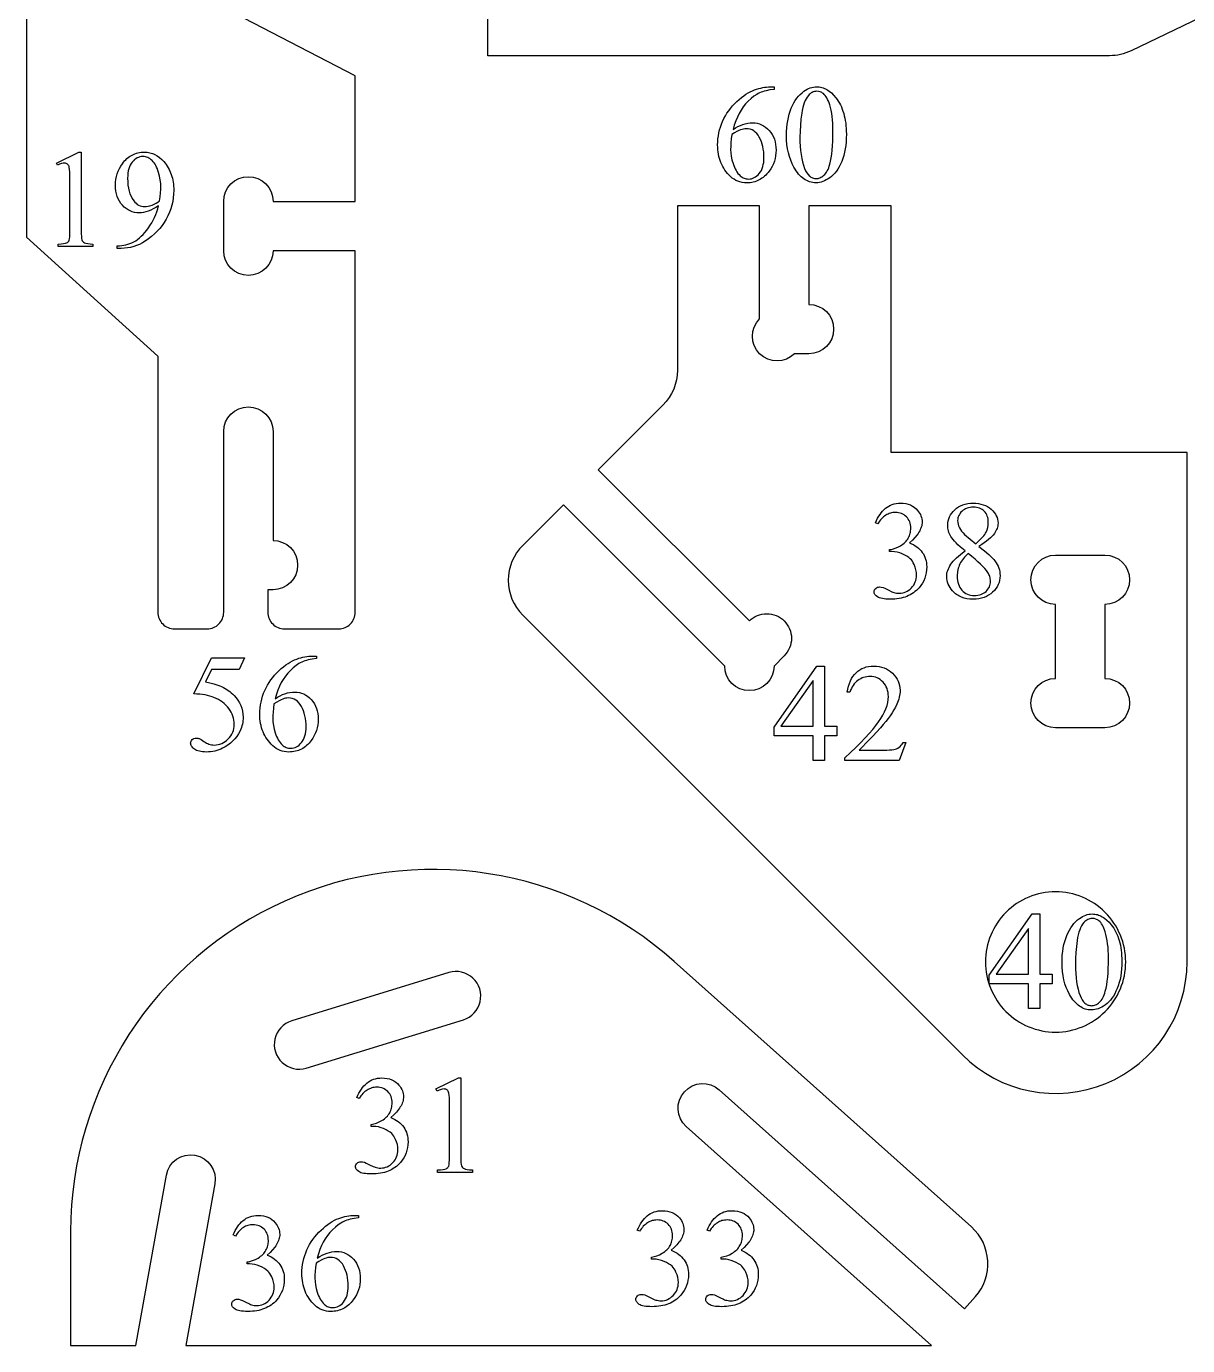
# Model space of a CAD drawing. Extents: x 5 to 599, y -219 to 392.
# Drawn here: x 351.5 to 426.2, y 207 to 292 of the extents above; entities that cross this region are included whole.
import ezdxf

# ---------------------------------------------------------------- set-up
doc = ezdxf.new("R2010")
doc.units = 0
doc.header["$MEASUREMENT"] = 0
for name, color, linetype in [('EXT', 1, 'CONTINUOUS'), ('INT', 5, 'CONTINUOUS'), ('TEXT', 18, 'CONTINUOUS')]:
    doc.layers.add(name, color=color, linetype=linetype)

msp = doc.modelspace()

# ---------------------------------------------------------------- linework, layer by layer
at = {"layer": 'EXT'}
for points in [[(422.59, 290.412, -0.112586), (421.213, 290.098), (381.189, 290.098), (381.189, 338.674, 0.396443), (409.236, 368.488), (409.236, 391.594), (421.937, 391.594), (421.937, 378.893), (421.007, 378.893, 1), (418.762, 376.648), (418.762, 359.97, 1), (421.007, 357.725), (421.937, 357.725), (421.937, 345.024), (460.814, 345.024, -0.414214), (463.989, 341.849), (463.989, 312.328, -0.288188), (462.191, 309.466)], [(383.425, 258.571, 0.414214), (383.425, 254.08), (411.745, 225.76, 0.668179), (426.2, 231.747), (426.2, 264.558), (407.148, 264.558), (407.148, 280.434), (401.856, 280.434), (401.856, 274.083, -1), (401.856, 270.908), (400.926, 270.908, -1), (398.681, 273.153), (398.681, 280.434), (393.389, 280.434), (393.389, 269.85, -0.198912), (392.459, 267.605), (388.29, 263.435), (398.019, 253.706, -0.414214), (400.264, 253.706, -0.414214), (400.264, 251.461), (399.607, 250.803, -1), (396.432, 250.803), (386.045, 261.19)], [(409.749, 207.046), (393.961, 221.147, -1), (396.076, 223.515), (396.076, 223.515), (411.864, 209.415), (412.569, 210.204, 0.414214), (412.316, 214.687), (393.177, 231.781, 0.647977), (354.324, 214.388), (354.324, 207.046), (358.522, 207.046), (360.488, 218.024), (360.488, 218.024, -1), (363.613, 217.465), (361.747, 207.046)]]:
    msp.add_lwpolyline(points, format="xyb", close=True, dxfattribs=at)
msp.add_lwpolyline([(351.476, 351.53), (351.476, 278.421), (359.943, 270.75), (359.943, 254.258, 0.414214), (361.001, 253.2), (363.118, 253.2, 0.414214), (364.176, 254.258), (364.176, 265.901), (364.176, 265.901, -1), (367.352, 265.901), (367.352, 258.889, -1), (367.352, 255.714), (367.021, 255.714), (367.021, 254.258, 0.414214), (368.079, 253.2), (371.585, 253.2, 0.414214), (372.644, 254.258), (372.644, 277.543), (367.352, 277.543, -1), (364.176, 277.543), (364.176, 280.718, -1), (367.352, 280.718), (372.644, 280.718), (372.644, 288.798), (363.118, 293.75)], format="xyb", dxfattribs=at)
at = {"layer": 'INT'}
for points in [[(420.908, 254.768), (420.908, 250.005, -1), (420.908, 246.83), (417.732, 246.83, -1), (417.732, 250.005), (417.732, 254.768, -1), (417.732, 257.943), (420.908, 257.943, -1)], [(417.732, 236.263, 0.414214), (413.217, 231.747, 0.414214), (417.732, 227.232, 0.414214), (422.248, 231.747, 0.414214)], [(378.673, 231.063), (368.557, 227.951, 1), (369.491, 224.916), (369.491, 224.916), (379.607, 228.028), (379.607, 228.028, 1)]]:
    msp.add_lwpolyline(points, format="xyb", close=True, dxfattribs=at)
at = {"layer": 'TEXT'}
for points in [[(399.622, 288.094), (399.622, 287.931), (399.345, 287.895), (399.096, 287.845), (398.981, 287.814), (398.872, 287.78), (398.771, 287.742), (398.676, 287.701), (398.584, 287.654), (398.493, 287.602), (398.311, 287.482), (398.131, 287.338), (397.951, 287.172), (397.78, 286.989), (397.624, 286.796), (397.484, 286.592), (397.359, 286.379), (397.246, 286.15), (397.143, 285.901), (397.049, 285.631), (396.966, 285.341), (397.124, 285.443), (397.282, 285.531), (397.44, 285.606), (397.599, 285.667), (397.758, 285.714), (397.916, 285.748), (398.075, 285.769), (398.234, 285.775), (398.384, 285.768), (398.529, 285.745), (398.669, 285.706), (398.804, 285.652), (398.934, 285.583), (399.058, 285.499), (399.178, 285.399), (399.293, 285.284), (399.398, 285.156), (399.488, 285.02), (399.565, 284.875), (399.628, 284.722), (399.677, 284.559), (399.712, 284.388), (399.733, 284.208), (399.74, 284.019), (399.733, 283.835), (399.712, 283.654), (399.677, 283.478), (399.627, 283.306), (399.564, 283.138), (399.486, 282.974), (399.394, 282.814), (399.288, 282.658), (399.219, 282.568), (399.147, 282.483), (399.072, 282.404), (398.994, 282.332), (398.914, 282.264), (398.83, 282.203), (398.745, 282.148), (398.656, 282.098), (398.565, 282.055), (398.47, 282.017), (398.374, 281.985), (398.274, 281.958), (398.172, 281.938), (398.067, 281.923), (397.959, 281.915), (397.848, 281.912), (397.698, 281.918), (397.554, 281.937), (397.416, 281.969), (397.284, 282.013), (397.157, 282.069), (397.036, 282.139), (396.921, 282.221), (396.812, 282.316), (396.711, 282.416), (396.616, 282.519), (396.528, 282.627), (396.447, 282.738), (396.372, 282.852), (396.304, 282.971), (396.242, 283.092), (396.186, 283.218), (396.137, 283.347), (396.095, 283.48), (396.059, 283.616), (396.03, 283.756), (396.007, 283.9), (395.991, 284.047), (395.981, 284.198), (395.978, 284.353), (395.983, 284.551), (395.998, 284.747), (396.023, 284.941), (396.058, 285.132), (396.103, 285.321), (396.158, 285.507), (396.223, 285.691), (396.298, 285.872), (396.383, 286.049), (396.476, 286.222), (396.577, 286.389), (396.687, 286.551), (396.806, 286.709), (396.933, 286.861), (397.069, 287.008), (397.214, 287.15), (397.362, 287.283), (397.508, 287.406), (397.653, 287.517), (397.796, 287.616), (397.938, 287.704), (398.078, 287.781), (398.216, 287.846), (398.353, 287.9), (398.488, 287.946), (398.621, 287.985), (398.751, 288.018), (398.879, 288.045), (399.004, 288.066), (399.128, 288.081), (399.249, 288.09), (399.367, 288.094)], [(400.412, 284.959), (400.417, 285.209), (400.431, 285.45), (400.455, 285.683), (400.489, 285.907), (400.532, 286.121), (400.585, 286.327), (400.647, 286.524), (400.719, 286.713), (400.799, 286.891), (400.886, 287.057), (400.978, 287.211), (401.077, 287.354), (401.183, 287.485), (401.294, 287.605), (401.412, 287.712), (401.536, 287.808), (401.635, 287.875), (401.735, 287.933), (401.836, 287.982), (401.938, 288.022), (402.04, 288.053), (402.144, 288.076), (402.248, 288.089), (402.353, 288.094), (402.438, 288.091), (402.522, 288.083), (402.605, 288.069), (402.686, 288.05), (402.767, 288.025), (402.847, 287.995), (402.925, 287.96), (403.003, 287.919), (403.079, 287.873), (403.154, 287.821), (403.301, 287.701), (403.444, 287.559), (403.582, 287.395), (403.664, 287.285), (403.742, 287.17), (403.813, 287.049), (403.88, 286.925), (403.941, 286.795), (403.997, 286.66), (404.047, 286.521), (404.092, 286.377), (404.132, 286.228), (404.167, 286.074), (404.196, 285.916), (404.22, 285.752), (404.239, 285.584), (404.252, 285.411), (404.26, 285.233), (404.263, 285.051), (404.258, 284.797), (404.244, 284.552), (404.221, 284.318), (404.188, 284.093), (404.146, 283.877), (404.095, 283.672), (404.034, 283.476), (403.964, 283.29), (403.887, 283.115), (403.804, 282.953), (403.717, 282.803), (403.624, 282.665), (403.527, 282.54), (403.424, 282.427), (403.316, 282.327), (403.202, 282.239), (403.087, 282.162), (402.973, 282.096), (402.86, 282.039), (402.747, 281.993), (402.636, 281.958), (402.526, 281.932), (402.417, 281.917), (402.309, 281.912), (402.203, 281.916), (402.1, 281.927), (401.999, 281.947), (401.901, 281.975), (401.804, 282.01), (401.71, 282.053), (401.618, 282.104), (401.528, 282.163), (401.441, 282.23), (401.356, 282.304), (401.273, 282.387), (401.192, 282.477), (401.113, 282.575), (401.037, 282.681), (400.963, 282.795), (400.891, 282.917), (400.779, 283.134), (400.681, 283.362), (400.599, 283.601), (400.532, 283.851), (400.479, 284.112), (400.442, 284.383), (400.42, 284.666)], [(401.273, 284.849), (401.277, 284.549), (401.292, 284.263), (401.315, 283.991), (401.348, 283.733), (401.391, 283.489), (401.443, 283.259), (401.505, 283.044), (401.576, 282.842), (401.642, 282.689), (401.716, 282.556), (401.798, 282.444), (401.887, 282.352), (401.935, 282.314), (401.984, 282.28), (402.036, 282.252), (402.089, 282.229), (402.145, 282.211), (402.202, 282.199), (402.261, 282.191), (402.322, 282.188), (402.382, 282.192), (402.442, 282.202), (402.502, 282.218), (402.563, 282.242), (402.625, 282.271), (402.687, 282.308), (402.75, 282.351), (402.814, 282.401), (402.875, 282.459), (402.933, 282.526), (402.987, 282.601), (403.038, 282.686), (403.084, 282.78), (403.127, 282.882), (403.165, 282.994), (403.2, 283.115), (403.247, 283.313), (403.288, 283.531), (403.323, 283.768), (403.352, 284.025), (403.374, 284.3), (403.389, 284.596), (403.399, 284.91), (403.402, 285.244), (403.399, 285.493), (403.389, 285.732), (403.372, 285.96), (403.349, 286.178), (403.32, 286.385), (403.283, 286.582), (403.241, 286.768), (403.191, 286.943), (403.15, 287.065), (403.107, 287.177), (403.06, 287.281), (403.01, 287.375), (402.958, 287.459), (402.902, 287.535), (402.844, 287.602), (402.783, 287.659), (402.737, 287.693), (402.688, 287.722), (402.637, 287.747), (402.584, 287.768), (402.471, 287.795), (402.348, 287.804), (402.275, 287.8), (402.203, 287.787), (402.134, 287.766), (402.066, 287.737), (402.001, 287.699), (401.938, 287.653), (401.876, 287.599), (401.817, 287.536), (401.741, 287.438), (401.672, 287.328), (401.608, 287.204), (401.551, 287.067), (401.501, 286.917), (401.457, 286.755), (401.419, 286.579), (401.387, 286.39), (401.337, 286.001), (401.301, 285.614), (401.28, 285.23)], [(396.891, 285.02), (396.856, 284.738), (396.832, 284.485), (396.817, 284.26), (396.812, 284.063), (396.822, 283.848), (396.851, 283.623), (396.9, 283.39), (396.968, 283.148), (397.009, 283.027), (397.055, 282.913), (397.106, 282.806), (397.162, 282.705), (397.222, 282.61), (397.287, 282.522), (397.357, 282.44), (397.431, 282.364), (397.488, 282.316), (397.549, 282.274), (397.612, 282.238), (397.679, 282.209), (397.749, 282.187), (397.821, 282.17), (397.897, 282.161), (397.975, 282.158), (398.07, 282.163), (398.161, 282.18), (398.25, 282.208), (398.337, 282.248), (398.421, 282.298), (398.503, 282.36), (398.582, 282.433), (398.658, 282.518), (398.729, 282.612), (398.79, 282.717), (398.841, 282.831), (398.884, 282.954), (398.917, 283.088), (398.94, 283.231), (398.954, 283.383), (398.959, 283.545), (398.954, 283.73), (398.94, 283.908), (398.917, 284.08), (398.884, 284.245), (398.842, 284.405), (398.791, 284.558), (398.73, 284.704), (398.66, 284.845), (398.582, 284.973), (398.495, 285.085), (398.401, 285.179), (398.299, 285.256), (398.189, 285.316), (398.072, 285.359), (397.946, 285.385), (397.813, 285.393), (397.728, 285.389), (397.64, 285.376), (397.549, 285.354), (397.455, 285.323), (397.348, 285.278), (397.219, 285.212), (397.066, 285.126)], [(353.413, 283.182), (354.862, 283.888), (355.007, 283.888), (355.007, 278.861), (355.009, 278.635), (355.017, 278.455), (355.03, 278.323), (355.048, 278.238), (355.075, 278.18), (355.113, 278.129), (355.162, 278.086), (355.222, 278.049), (355.305, 278.02), (355.422, 277.997), (355.573, 277.982), (355.757, 277.974), (355.757, 277.812), (353.518, 277.812), (353.518, 277.974), (353.71, 277.982), (353.865, 277.997), (353.983, 278.018), (354.063, 278.047), (354.12, 278.081), (354.167, 278.122), (354.205, 278.167), (354.234, 278.218), (354.255, 278.299), (354.27, 278.433), (354.279, 278.62), (354.282, 278.861), (354.282, 282.075), (354.28, 282.371), (354.271, 282.609), (354.258, 282.788), (354.238, 282.909), (354.22, 282.975), (354.195, 283.031), (354.164, 283.078), (354.126, 283.116), (354.084, 283.144), (354.037, 283.165), (353.986, 283.177), (353.931, 283.182), (353.842, 283.173), (353.737, 283.148), (353.616, 283.105), (353.479, 283.045)], [(357.329, 277.689), (357.329, 277.851), (357.471, 277.858), (357.61, 277.871), (357.746, 277.893), (357.88, 277.922), (358.012, 277.959), (358.141, 278.004), (358.268, 278.057), (358.392, 278.117), (358.514, 278.187), (358.636, 278.27), (358.756, 278.364), (358.875, 278.47), (358.994, 278.588), (359.111, 278.718), (359.227, 278.861), (359.342, 279.015), (359.453, 279.177), (359.554, 279.343), (359.647, 279.514), (359.731, 279.688), (359.807, 279.866), (359.874, 280.048), (359.932, 280.234), (359.981, 280.424), (359.811, 280.32), (359.645, 280.23), (359.483, 280.154), (359.325, 280.092), (359.171, 280.043), (359.021, 280.009), (358.876, 279.988), (358.734, 279.981), (358.58, 279.988), (358.432, 280.011), (358.289, 280.049), (358.151, 280.102), (358.02, 280.17), (357.894, 280.254), (357.773, 280.352), (357.659, 280.466), (357.554, 280.592), (357.463, 280.728), (357.386, 280.875), (357.323, 281.031), (357.274, 281.197), (357.239, 281.373), (357.218, 281.559), (357.211, 281.755), (357.218, 281.947), (357.239, 282.135), (357.274, 282.317), (357.323, 282.493), (357.386, 282.665), (357.463, 282.831), (357.554, 282.991), (357.659, 283.146), (357.727, 283.236), (357.799, 283.32), (357.873, 283.399), (357.949, 283.471), (358.028, 283.538), (358.11, 283.599), (358.194, 283.654), (358.281, 283.703), (358.37, 283.746), (358.462, 283.784), (358.557, 283.816), (358.654, 283.842), (358.753, 283.862), (358.856, 283.877), (358.961, 283.886), (359.068, 283.888), (359.248, 283.879), (359.421, 283.851), (359.506, 283.829), (359.588, 283.803), (359.669, 283.772), (359.748, 283.737), (359.902, 283.652), (360.049, 283.548), (360.19, 283.425), (360.324, 283.283), (360.401, 283.187), (360.474, 283.089), (360.541, 282.989), (360.604, 282.885), (360.662, 282.779), (360.714, 282.67), (360.762, 282.558), (360.804, 282.444), (360.842, 282.327), (360.874, 282.207), (360.902, 282.084), (360.925, 281.959), (360.942, 281.831), (360.955, 281.7), (360.962, 281.566), (360.965, 281.43), (360.957, 281.184), (360.934, 280.942), (360.896, 280.704), (360.843, 280.471), (360.774, 280.242), (360.69, 280.017), (360.591, 279.796), (360.477, 279.579), (360.349, 279.369), (360.21, 279.168), (360.058, 278.976), (359.894, 278.794), (359.719, 278.62), (359.531, 278.456), (359.332, 278.301), (359.121, 278.154), (358.942, 278.045), (358.759, 277.951), (358.573, 277.871), (358.382, 277.805), (358.187, 277.754), (357.989, 277.718), (357.786, 277.696), (357.58, 277.689)], [(360.051, 280.749), (360.086, 281.02), (360.111, 281.263), (360.125, 281.477), (360.13, 281.662), (360.121, 281.88), (360.094, 282.105), (360.049, 282.34), (359.986, 282.582), (359.947, 282.702), (359.906, 282.815), (359.86, 282.92), (359.81, 283.019), (359.757, 283.11), (359.7, 283.193), (359.64, 283.27), (359.575, 283.34), (359.507, 283.401), (359.438, 283.455), (359.366, 283.5), (359.291, 283.537), (359.215, 283.566), (359.136, 283.587), (359.055, 283.599), (358.971, 283.603), (358.875, 283.598), (358.782, 283.581), (358.692, 283.554), (358.605, 283.515), (358.521, 283.466), (358.44, 283.405), (358.361, 283.334), (358.286, 283.252), (358.217, 283.159), (358.158, 283.055), (358.107, 282.94), (358.066, 282.815), (358.034, 282.679), (358.011, 282.532), (357.997, 282.375), (357.992, 282.207), (357.998, 281.982), (358.017, 281.769), (358.047, 281.569), (358.09, 281.381), (358.145, 281.207), (358.212, 281.044), (358.291, 280.895), (358.383, 280.758), (358.456, 280.669), (358.534, 280.593), (358.616, 280.528), (358.701, 280.475), (358.791, 280.434), (358.885, 280.404), (358.983, 280.386), (359.085, 280.38), (359.191, 280.386), (359.306, 280.405), (359.43, 280.435), (359.564, 280.477), (359.698, 280.53), (359.824, 280.593), (359.942, 280.666)], [(406.142, 260.03), (406.207, 260.177), (406.277, 260.314), (406.351, 260.443), (406.43, 260.563), (406.512, 260.675), (406.599, 260.778), (406.69, 260.873), (406.785, 260.959), (406.885, 261.036), (406.991, 261.102), (407.103, 261.158), (407.221, 261.204), (407.345, 261.24), (407.475, 261.266), (407.611, 261.281), (407.753, 261.286), (407.927, 261.279), (408.09, 261.257), (408.243, 261.221), (408.385, 261.17), (408.517, 261.104), (408.639, 261.024), (408.75, 260.93), (408.851, 260.821), (408.918, 260.733), (408.977, 260.644), (409.027, 260.554), (409.068, 260.462), (409.1, 260.368), (409.122, 260.273), (409.136, 260.177), (409.14, 260.079), (409.137, 259.997), (409.128, 259.916), (409.112, 259.834), (409.089, 259.751), (409.061, 259.668), (409.025, 259.585), (408.984, 259.502), (408.936, 259.418), (408.882, 259.334), (408.821, 259.249), (408.681, 259.079), (408.515, 258.908), (408.324, 258.735), (408.457, 258.679), (408.581, 258.616), (408.698, 258.548), (408.806, 258.474), (408.905, 258.394), (408.996, 258.309), (409.079, 258.218), (409.154, 258.121), (409.219, 258.019), (409.276, 257.912), (409.325, 257.801), (409.364, 257.686), (409.395, 257.566), (409.417, 257.442), (409.43, 257.314), (409.434, 257.181), (409.427, 256.991), (409.404, 256.808), (409.365, 256.631), (409.312, 256.46), (409.242, 256.296), (409.158, 256.138), (409.058, 255.987), (408.943, 255.842), (408.86, 255.753), (408.774, 255.669), (408.682, 255.591), (408.586, 255.519), (408.486, 255.453), (408.381, 255.392), (408.272, 255.338), (408.158, 255.289), (408.04, 255.246), (407.917, 255.208), (407.79, 255.176), (407.658, 255.15), (407.521, 255.13), (407.381, 255.116), (407.235, 255.107), (407.086, 255.104), (406.941, 255.107), (406.809, 255.114), (406.688, 255.125), (406.58, 255.142), (406.484, 255.163), (406.399, 255.188), (406.327, 255.219), (406.267, 255.254), (406.172, 255.33), (406.134, 255.369), (406.104, 255.408), (406.08, 255.449), (406.063, 255.49), (406.053, 255.532), (406.049, 255.574), (406.056, 255.636), (406.075, 255.694), (406.107, 255.748), (406.153, 255.798), (406.207, 255.84), (406.266, 255.87), (406.331, 255.889), (406.401, 255.895), (406.512, 255.886), (406.625, 255.859), (406.746, 255.808), (406.963, 255.699), (407.185, 255.589), (407.266, 255.555), (407.327, 255.535), (407.41, 255.513), (407.495, 255.498), (407.583, 255.489), (407.674, 255.486), (407.784, 255.492), (407.891, 255.508), (407.993, 255.535), (408.093, 255.573), (408.188, 255.622), (408.28, 255.681), (408.369, 255.752), (408.453, 255.833), (408.531, 255.922), (408.598, 256.015), (408.655, 256.111), (408.702, 256.212), (408.738, 256.316), (408.764, 256.425), (408.78, 256.538), (408.785, 256.654), (408.775, 256.827), (408.746, 256.997), (408.698, 257.165), (408.631, 257.33), (408.573, 257.446), (408.511, 257.547), (408.447, 257.632), (408.381, 257.704), (408.278, 257.789), (408.157, 257.871), (408.019, 257.948), (407.863, 258.022), (407.697, 258.084), (407.53, 258.129), (407.361, 258.156), (407.191, 258.165), (407.05, 258.165), (407.05, 258.296), (407.137, 258.31), (407.224, 258.328), (407.398, 258.381), (407.572, 258.453), (407.746, 258.546), (407.831, 258.599), (407.909, 258.655), (407.981, 258.713), (408.048, 258.774), (408.108, 258.837), (408.162, 258.903), (408.211, 258.971), (408.253, 259.043), (408.29, 259.116), (408.323, 259.191), (408.35, 259.268), (408.372, 259.347), (408.389, 259.427), (408.402, 259.509), (408.409, 259.593), (408.412, 259.679), (408.407, 259.79), (408.394, 259.894), (408.372, 259.994), (408.341, 260.088), (408.301, 260.177), (408.252, 260.26), (408.195, 260.338), (408.128, 260.41), (408.055, 260.476), (407.978, 260.532), (407.896, 260.58), (407.811, 260.619), (407.72, 260.65), (407.626, 260.672), (407.527, 260.685), (407.424, 260.689), (407.339, 260.686), (407.257, 260.678), (407.176, 260.663), (407.097, 260.643), (407.02, 260.618), (406.945, 260.587), (406.871, 260.55), (406.799, 260.507), (406.729, 260.458), (406.66, 260.404), (406.594, 260.345), (406.529, 260.279), (406.466, 260.208), (406.404, 260.131), (406.287, 259.96)], [(411.906, 258.208), (411.584, 258.484), (411.447, 258.611), (411.325, 258.731), (411.219, 258.844), (411.129, 258.949), (411.054, 259.048), (410.995, 259.139), (410.947, 259.227), (410.906, 259.316), (410.871, 259.406), (410.842, 259.497), (410.82, 259.589), (410.804, 259.681), (410.794, 259.774), (410.791, 259.868), (410.798, 260.01), (410.819, 260.148), (410.854, 260.28), (410.903, 260.407), (410.966, 260.53), (411.043, 260.647), (411.134, 260.76), (411.239, 260.867), (411.356, 260.965), (411.481, 261.05), (411.616, 261.122), (411.76, 261.181), (411.914, 261.227), (412.076, 261.26), (412.248, 261.28), (412.429, 261.286), (412.604, 261.28), (412.771, 261.262), (412.929, 261.231), (413.079, 261.188), (413.219, 261.134), (413.351, 261.066), (413.474, 260.987), (413.588, 260.895), (413.691, 260.796), (413.78, 260.693), (413.855, 260.587), (413.917, 260.477), (413.965, 260.364), (414, 260.248), (414.02, 260.128), (414.027, 260.004), (414.023, 259.92), (414.012, 259.836), (413.994, 259.752), (413.968, 259.667), (413.934, 259.582), (413.894, 259.496), (413.845, 259.41), (413.79, 259.324), (413.723, 259.235), (413.639, 259.142), (413.54, 259.046), (413.424, 258.946), (413.293, 258.842), (413.145, 258.734), (412.982, 258.622), (412.802, 258.507), (413.156, 258.224), (413.444, 257.974), (413.564, 257.86), (413.667, 257.755), (413.754, 257.657), (413.825, 257.567), (413.903, 257.455), (413.971, 257.34), (414.028, 257.225), (414.075, 257.107), (414.112, 256.989), (414.138, 256.868), (414.153, 256.747), (414.159, 256.623), (414.151, 256.469), (414.129, 256.321), (414.091, 256.178), (414.039, 256.041), (413.972, 255.91), (413.889, 255.784), (413.792, 255.664), (413.68, 255.55), (413.556, 255.446), (413.422, 255.355), (413.279, 255.278), (413.127, 255.216), (412.965, 255.167), (412.794, 255.132), (412.614, 255.111), (412.424, 255.104), (412.218, 255.113), (412.024, 255.138), (411.841, 255.179), (411.67, 255.237), (411.589, 255.272), (411.511, 255.312), (411.436, 255.355), (411.363, 255.403), (411.294, 255.455), (411.227, 255.511), (411.164, 255.571), (411.103, 255.636), (411.014, 255.743), (410.938, 255.853), (410.873, 255.966), (410.82, 256.081), (410.778, 256.199), (410.749, 256.319), (410.731, 256.441), (410.725, 256.566), (410.729, 256.665), (410.742, 256.764), (410.763, 256.862), (410.792, 256.96), (410.829, 257.058), (410.875, 257.155), (410.929, 257.253), (410.991, 257.35), (411.063, 257.448), (411.148, 257.549), (411.244, 257.653), (411.353, 257.759), (411.473, 257.867), (411.605, 257.979), (411.75, 258.092)], [(412.596, 258.678), (412.835, 258.903), (413.026, 259.102), (413.103, 259.193), (413.169, 259.277), (413.222, 259.355), (413.263, 259.427), (413.324, 259.568), (413.368, 259.719), (413.395, 259.879), (413.403, 260.048), (413.399, 260.16), (413.387, 260.266), (413.367, 260.366), (413.339, 260.459), (413.302, 260.546), (413.258, 260.627), (413.205, 260.702), (413.144, 260.77), (413.077, 260.831), (413.003, 260.885), (412.924, 260.929), (412.838, 260.966), (412.747, 260.995), (412.65, 261.015), (412.547, 261.027), (412.438, 261.031), (412.328, 261.027), (412.224, 261.015), (412.125, 260.995), (412.031, 260.967), (411.943, 260.93), (411.86, 260.886), (411.782, 260.833), (411.709, 260.772), (411.643, 260.706), (411.586, 260.637), (411.538, 260.566), (411.498, 260.491), (411.467, 260.414), (411.445, 260.335), (411.432, 260.252), (411.428, 260.167), (411.435, 260.052), (411.457, 259.938), (411.493, 259.824), (411.544, 259.71), (411.608, 259.597), (411.685, 259.487), (411.774, 259.38), (411.876, 259.275)], [(412.113, 258.042), (412.025, 257.964), (411.942, 257.884), (411.866, 257.803), (411.795, 257.721), (411.731, 257.636), (411.672, 257.55), (411.62, 257.462), (411.573, 257.372), (411.532, 257.281), (411.496, 257.187), (411.466, 257.092), (411.441, 256.995), (411.422, 256.896), (411.408, 256.795), (411.4, 256.693), (411.397, 256.588), (411.402, 256.45), (411.416, 256.319), (411.441, 256.195), (411.474, 256.078), (411.518, 255.969), (411.571, 255.866), (411.634, 255.77), (411.707, 255.682), (411.787, 255.602), (411.872, 255.533), (411.962, 255.474), (412.058, 255.426), (412.16, 255.389), (412.266, 255.363), (412.378, 255.347), (412.495, 255.341), (412.61, 255.346), (412.72, 255.358), (412.824, 255.379), (412.922, 255.408), (413.014, 255.446), (413.1, 255.492), (413.18, 255.546), (413.254, 255.609), (413.321, 255.678), (413.379, 255.75), (413.428, 255.826), (413.468, 255.906), (413.499, 255.989), (413.522, 256.075), (413.535, 256.165), (413.54, 256.259), (413.537, 256.337), (413.529, 256.413), (413.516, 256.487), (413.498, 256.559), (413.474, 256.628), (413.446, 256.696), (413.412, 256.762), (413.373, 256.825), (413.285, 256.946), (413.177, 257.076), (413.049, 257.215), (412.902, 257.362), (412.734, 257.519), (412.547, 257.684), (412.34, 257.858)], [(370.146, 251.446), (370.146, 251.284), (369.87, 251.248), (369.62, 251.198), (369.505, 251.167), (369.397, 251.133), (369.295, 251.095), (369.2, 251.053), (369.109, 251.007), (369.018, 250.955), (368.836, 250.834), (368.655, 250.691), (368.476, 250.524), (368.305, 250.341), (368.149, 250.148), (368.008, 249.945), (367.883, 249.732), (367.771, 249.503), (367.667, 249.254), (367.574, 248.984), (367.49, 248.694), (367.648, 248.795), (367.807, 248.884), (367.965, 248.958), (368.124, 249.02), (368.282, 249.067), (368.441, 249.101), (368.6, 249.121), (368.759, 249.128), (368.909, 249.12), (369.054, 249.097), (369.194, 249.059), (369.329, 249.005), (369.458, 248.936), (369.583, 248.852), (369.703, 248.752), (369.817, 248.636), (369.922, 248.509), (370.013, 248.373), (370.09, 248.228), (370.153, 248.074), (370.202, 247.912), (370.237, 247.741), (370.258, 247.561), (370.265, 247.372), (370.258, 247.187), (370.237, 247.007), (370.201, 246.831), (370.152, 246.659), (370.088, 246.49), (370.011, 246.327), (369.919, 246.167), (369.813, 246.011), (369.743, 245.921), (369.671, 245.836), (369.596, 245.757), (369.519, 245.684), (369.438, 245.617), (369.355, 245.556), (369.269, 245.501), (369.181, 245.451), (369.089, 245.407), (368.995, 245.37), (368.898, 245.337), (368.799, 245.311), (368.696, 245.291), (368.591, 245.276), (368.483, 245.267), (368.373, 245.265), (368.223, 245.271), (368.079, 245.29), (367.941, 245.321), (367.809, 245.366), (367.682, 245.422), (367.561, 245.492), (367.446, 245.574), (367.337, 245.668), (367.236, 245.769), (367.141, 245.872), (367.053, 245.98), (366.972, 246.091), (366.897, 246.205), (366.828, 246.323), (366.766, 246.445), (366.711, 246.571), (366.662, 246.7), (366.62, 246.833), (366.584, 246.969), (366.554, 247.109), (366.532, 247.253), (366.515, 247.4), (366.506, 247.551), (366.502, 247.706), (366.507, 247.904), (366.522, 248.1), (366.547, 248.294), (366.582, 248.485), (366.628, 248.674), (366.683, 248.86), (366.748, 249.044), (366.823, 249.225), (366.907, 249.402), (367, 249.575), (367.102, 249.742), (367.212, 249.904), (367.331, 250.061), (367.458, 250.213), (367.594, 250.36), (367.738, 250.502), (367.886, 250.636), (368.033, 250.758), (368.177, 250.869), (368.321, 250.969), (368.462, 251.057), (368.602, 251.134), (368.741, 251.199), (368.878, 251.253), (369.013, 251.298), (369.145, 251.338), (369.275, 251.371), (369.403, 251.398), (369.529, 251.419), (369.652, 251.434), (369.773, 251.443), (369.892, 251.446)], [(365.523, 251.323), (365.181, 250.577), (363.39, 250.577), (362.999, 249.778), (363.282, 249.727), (363.55, 249.66), (363.679, 249.62), (363.803, 249.576), (363.924, 249.528), (364.041, 249.476), (364.155, 249.42), (364.264, 249.36), (364.37, 249.296), (364.472, 249.227), (364.571, 249.155), (364.665, 249.078), (364.756, 248.998), (364.843, 248.913), (364.98, 248.76), (365.098, 248.601), (365.199, 248.436), (365.281, 248.263), (365.345, 248.084), (365.39, 247.899), (365.418, 247.707), (365.427, 247.508), (365.424, 247.392), (365.415, 247.278), (365.4, 247.166), (365.379, 247.056), (365.352, 246.948), (365.319, 246.843), (365.28, 246.74), (365.236, 246.639), (365.134, 246.446), (365.02, 246.269), (364.894, 246.106), (364.755, 245.958), (364.606, 245.825), (364.449, 245.705), (364.283, 245.599), (364.11, 245.506), (363.983, 245.449), (363.855, 245.4), (363.727, 245.359), (363.598, 245.325), (363.468, 245.299), (363.337, 245.28), (363.206, 245.268), (363.073, 245.265), (362.944, 245.267), (362.824, 245.276), (362.713, 245.29), (362.611, 245.31), (362.518, 245.336), (362.434, 245.367), (362.36, 245.404), (362.294, 245.447), (362.237, 245.493), (362.187, 245.54), (362.146, 245.589), (362.111, 245.638), (362.085, 245.689), (362.066, 245.741), (362.054, 245.794), (362.05, 245.848), (362.057, 245.908), (362.076, 245.964), (362.107, 246.017), (362.151, 246.066), (362.205, 246.107), (362.266, 246.137), (362.332, 246.154), (362.406, 246.16), (362.513, 246.151), (362.561, 246.14), (362.606, 246.125), (362.722, 246.063), (362.898, 245.945), (362.98, 245.892), (363.063, 245.845), (363.146, 245.806), (363.229, 245.774), (363.313, 245.749), (363.397, 245.731), (363.481, 245.72), (363.565, 245.717), (363.692, 245.723), (363.814, 245.741), (363.933, 245.771), (364.048, 245.814), (364.158, 245.869), (364.265, 245.935), (364.368, 246.014), (364.467, 246.105), (364.558, 246.205), (364.637, 246.31), (364.704, 246.421), (364.759, 246.536), (364.801, 246.657), (364.832, 246.783), (364.85, 246.915), (364.856, 247.051), (364.851, 247.185), (364.834, 247.317), (364.807, 247.446), (364.769, 247.573), (364.72, 247.698), (364.661, 247.821), (364.59, 247.941), (364.509, 248.059), (364.418, 248.173), (364.319, 248.28), (364.212, 248.38), (364.096, 248.473), (363.973, 248.56), (363.841, 248.641), (363.7, 248.714), (363.552, 248.781), (363.427, 248.828), (363.291, 248.87), (363.144, 248.906), (362.987, 248.937), (362.818, 248.963), (362.639, 248.984), (362.449, 248.999), (362.248, 249.01), (363.39, 251.323)], [(403.65, 246.922), (403.65, 246.298), (402.851, 246.298), (402.851, 244.727), (402.127, 244.727), (402.127, 246.298), (399.607, 246.298), (399.607, 246.86), (402.368, 250.803), (402.851, 250.803), (402.851, 246.922)], [(408.085, 245.873), (407.668, 244.727), (404.155, 244.727), (404.155, 244.889), (404.528, 245.234), (404.873, 245.564), (405.189, 245.877), (405.476, 246.173), (405.734, 246.454), (405.964, 246.718), (406.165, 246.967), (406.337, 247.199), (406.486, 247.42), (406.614, 247.637), (406.723, 247.849), (406.812, 248.056), (406.881, 248.258), (406.93, 248.456), (406.96, 248.648), (406.97, 248.836), (406.964, 248.975), (406.948, 249.107), (406.921, 249.233), (406.883, 249.352), (406.834, 249.465), (406.774, 249.572), (406.704, 249.673), (406.623, 249.767), (406.534, 249.852), (406.441, 249.926), (406.343, 249.989), (406.242, 250.04), (406.136, 250.08), (406.026, 250.109), (405.912, 250.126), (405.793, 250.131), (405.685, 250.127), (405.579, 250.115), (405.476, 250.095), (405.376, 250.067), (405.279, 250.031), (405.185, 249.987), (405.093, 249.935), (405.005, 249.875), (404.92, 249.807), (404.842, 249.731), (404.769, 249.648), (404.701, 249.558), (404.64, 249.46), (404.584, 249.355), (404.533, 249.242), (404.489, 249.122), (404.326, 249.122), (404.359, 249.319), (404.403, 249.504), (404.457, 249.678), (404.522, 249.839), (404.598, 249.989), (404.685, 250.128), (404.782, 250.254), (404.891, 250.368), (405.008, 250.47), (405.132, 250.559), (405.263, 250.633), (405.402, 250.694), (405.547, 250.742), (405.699, 250.776), (405.859, 250.796), (406.026, 250.803), (406.203, 250.796), (406.373, 250.774), (406.535, 250.738), (406.69, 250.687), (406.838, 250.621), (406.978, 250.541), (407.11, 250.447), (407.235, 250.338), (407.349, 250.219), (407.447, 250.095), (407.531, 249.965), (407.599, 249.831), (407.652, 249.691), (407.69, 249.546), (407.713, 249.396), (407.72, 249.24), (407.717, 249.127), (407.707, 249.014), (407.691, 248.901), (407.668, 248.788), (407.638, 248.675), (407.602, 248.562), (407.559, 248.449), (407.51, 248.336), (407.422, 248.157), (407.322, 247.975), (407.209, 247.79), (407.084, 247.604), (406.946, 247.414), (406.795, 247.222), (406.632, 247.027), (406.456, 246.83), (405.961, 246.292), (405.568, 245.873), (405.278, 245.572), (405.09, 245.39), (406.645, 245.39), (406.864, 245.392), (407.048, 245.398), (407.197, 245.409), (407.31, 245.425), (407.403, 245.447), (407.491, 245.478), (407.575, 245.518), (407.654, 245.567), (407.729, 245.627), (407.798, 245.698), (407.863, 245.779), (407.922, 245.873)], [(402.127, 246.922), (402.127, 249.877), (400.037, 246.922)], [(367.416, 248.373), (367.381, 248.091), (367.356, 247.837), (367.341, 247.612), (367.337, 247.416), (367.346, 247.201), (367.376, 246.976), (367.424, 246.743), (367.492, 246.5), (367.534, 246.38), (367.58, 246.266), (367.631, 246.159), (367.686, 246.058), (367.746, 245.963), (367.811, 245.874), (367.881, 245.792), (367.956, 245.717), (368.013, 245.668), (368.074, 245.626), (368.137, 245.591), (368.204, 245.562), (368.273, 245.539), (368.346, 245.523), (368.421, 245.514), (368.5, 245.51), (368.594, 245.516), (368.686, 245.533), (368.775, 245.561), (368.862, 245.6), (368.946, 245.651), (369.027, 245.713), (369.106, 245.786), (369.183, 245.87), (369.253, 245.965), (369.314, 246.07), (369.366, 246.184), (369.408, 246.307), (369.441, 246.441), (369.465, 246.583), (369.479, 246.736), (369.484, 246.898), (369.479, 247.082), (369.465, 247.261), (369.442, 247.432), (369.409, 247.598), (369.367, 247.757), (369.316, 247.91), (369.255, 248.057), (369.185, 248.197), (369.106, 248.326), (369.02, 248.438), (368.926, 248.532), (368.824, 248.609), (368.714, 248.669), (368.596, 248.712), (368.471, 248.738), (368.338, 248.746), (368.253, 248.742), (368.165, 248.729), (368.074, 248.707), (367.98, 248.676), (367.873, 248.631), (367.743, 248.565), (367.591, 248.479)], [(417.511, 230.957), (417.511, 230.334), (416.712, 230.334), (416.712, 228.762), (415.987, 228.762), (415.987, 230.334), (413.467, 230.334), (413.467, 230.896), (416.229, 234.838), (416.712, 234.838), (416.712, 230.957)], [(418.147, 231.703), (418.152, 231.954), (418.167, 232.195), (418.191, 232.428), (418.224, 232.651), (418.267, 232.866), (418.32, 233.072), (418.383, 233.269), (418.455, 233.457), (418.535, 233.635), (418.621, 233.802), (418.714, 233.956), (418.813, 234.099), (418.918, 234.23), (419.029, 234.349), (419.147, 234.457), (419.271, 234.553), (419.371, 234.62), (419.471, 234.678), (419.571, 234.727), (419.673, 234.767), (419.776, 234.798), (419.879, 234.82), (419.983, 234.834), (420.088, 234.838), (420.173, 234.836), (420.257, 234.827), (420.34, 234.814), (420.422, 234.795), (420.502, 234.77), (420.582, 234.74), (420.66, 234.705), (420.738, 234.664), (420.814, 234.617), (420.889, 234.566), (421.036, 234.446), (421.179, 234.304), (421.317, 234.14), (421.4, 234.03), (421.477, 233.914), (421.549, 233.794), (421.615, 233.669), (421.676, 233.54), (421.732, 233.405), (421.783, 233.266), (421.828, 233.122), (421.868, 232.973), (421.902, 232.819), (421.931, 232.66), (421.955, 232.497), (421.974, 232.329), (421.987, 232.156), (421.995, 231.978), (421.998, 231.796), (421.993, 231.541), (421.979, 231.297), (421.956, 231.062), (421.923, 230.837), (421.881, 230.622), (421.83, 230.417), (421.769, 230.221), (421.699, 230.035), (421.622, 229.86), (421.54, 229.698), (421.452, 229.548), (421.36, 229.41), (421.262, 229.285), (421.159, 229.172), (421.051, 229.072), (420.938, 228.984), (420.822, 228.907), (420.708, 228.84), (420.595, 228.784), (420.483, 228.738), (420.371, 228.702), (420.261, 228.677), (420.152, 228.662), (420.044, 228.656), (419.939, 228.66), (419.836, 228.672), (419.735, 228.692), (419.636, 228.719), (419.54, 228.755), (419.445, 228.798), (419.353, 228.849), (419.264, 228.908), (419.176, 228.975), (419.091, 229.049), (419.008, 229.132), (418.927, 229.222), (418.848, 229.32), (418.772, 229.426), (418.698, 229.54), (418.626, 229.662), (418.514, 229.879), (418.417, 230.107), (418.334, 230.346), (418.267, 230.596), (418.215, 230.857), (418.177, 231.128), (418.155, 231.41)], [(419.008, 231.594), (419.013, 231.293), (419.027, 231.007), (419.051, 230.735), (419.084, 230.477), (419.126, 230.234), (419.178, 230.004), (419.24, 229.789), (419.311, 229.587), (419.377, 229.434), (419.451, 229.301), (419.533, 229.189), (419.623, 229.097), (419.67, 229.058), (419.72, 229.025), (419.771, 228.997), (419.825, 228.974), (419.88, 228.956), (419.937, 228.943), (419.996, 228.936), (420.057, 228.933), (420.117, 228.936), (420.177, 228.946), (420.238, 228.963), (420.299, 228.986), (420.36, 229.016), (420.423, 229.053), (420.486, 229.096), (420.549, 229.146), (420.611, 229.204), (420.669, 229.27), (420.723, 229.346), (420.773, 229.431), (420.819, 229.525), (420.862, 229.627), (420.9, 229.739), (420.935, 229.859), (420.983, 230.058), (421.024, 230.276), (421.058, 230.513), (421.087, 230.769), (421.109, 231.045), (421.125, 231.34), (421.134, 231.655), (421.137, 231.989), (421.134, 232.238), (421.124, 232.477), (421.108, 232.705), (421.085, 232.923), (421.055, 233.13), (421.019, 233.327), (420.976, 233.513), (420.927, 233.688), (420.886, 233.81), (420.842, 233.922), (420.795, 234.025), (420.745, 234.119), (420.693, 234.204), (420.638, 234.28), (420.579, 234.346), (420.518, 234.404), (420.472, 234.438), (420.424, 234.467), (420.373, 234.492), (420.32, 234.512), (420.206, 234.539), (420.084, 234.548), (420.01, 234.544), (419.938, 234.532), (419.869, 234.511), (419.801, 234.482), (419.736, 234.444), (419.673, 234.398), (419.612, 234.343), (419.552, 234.281), (419.476, 234.183), (419.407, 234.072), (419.344, 233.949), (419.287, 233.812), (419.236, 233.662), (419.192, 233.499), (419.154, 233.324), (419.122, 233.135), (419.072, 232.745), (419.036, 232.359), (419.015, 231.975)], [(415.987, 230.957), (415.987, 233.912), (413.897, 230.957)], [(372.752, 223.024), (372.818, 223.17), (372.888, 223.307), (372.962, 223.436), (373.041, 223.556), (373.123, 223.668), (373.21, 223.771), (373.301, 223.866), (373.396, 223.952), (373.496, 224.029), (373.602, 224.095), (373.714, 224.151), (373.832, 224.197), (373.956, 224.233), (374.086, 224.259), (374.222, 224.274), (374.364, 224.279), (374.537, 224.272), (374.701, 224.25), (374.854, 224.214), (374.996, 224.163), (375.128, 224.097), (375.25, 224.017), (375.361, 223.923), (375.461, 223.814), (375.529, 223.726), (375.588, 223.637), (375.638, 223.547), (375.679, 223.455), (375.71, 223.361), (375.733, 223.266), (375.747, 223.17), (375.751, 223.072), (375.748, 222.99), (375.738, 222.909), (375.722, 222.827), (375.7, 222.744), (375.671, 222.661), (375.636, 222.578), (375.595, 222.495), (375.547, 222.411), (375.493, 222.327), (375.432, 222.242), (375.292, 222.072), (375.126, 221.901), (374.935, 221.728), (375.068, 221.672), (375.192, 221.609), (375.308, 221.541), (375.416, 221.467), (375.516, 221.387), (375.607, 221.302), (375.69, 221.211), (375.764, 221.114), (375.83, 221.012), (375.887, 220.905), (375.936, 220.794), (375.975, 220.679), (376.006, 220.559), (376.028, 220.435), (376.041, 220.307), (376.045, 220.174), (376.038, 219.984), (376.015, 219.801), (375.976, 219.624), (375.922, 219.453), (375.853, 219.289), (375.769, 219.131), (375.669, 218.98), (375.554, 218.835), (375.471, 218.746), (375.384, 218.662), (375.293, 218.584), (375.197, 218.512), (375.097, 218.446), (374.992, 218.386), (374.883, 218.331), (374.769, 218.282), (374.65, 218.239), (374.528, 218.201), (374.4, 218.169), (374.269, 218.144), (374.132, 218.123), (373.991, 218.109), (373.846, 218.1), (373.696, 218.097), (373.552, 218.1), (373.42, 218.107), (373.299, 218.118), (373.191, 218.135), (373.095, 218.156), (373.01, 218.181), (372.938, 218.212), (372.878, 218.247), (372.783, 218.323), (372.745, 218.362), (372.715, 218.401), (372.691, 218.442), (372.674, 218.483), (372.664, 218.525), (372.66, 218.567), (372.667, 218.629), (372.686, 218.687), (372.718, 218.741), (372.763, 218.791), (372.818, 218.833), (372.877, 218.864), (372.942, 218.882), (373.012, 218.888), (373.122, 218.879), (373.235, 218.853), (373.357, 218.802), (373.573, 218.692), (373.796, 218.582), (373.877, 218.548), (373.938, 218.528), (374.02, 218.507), (374.106, 218.491), (374.194, 218.482), (374.285, 218.479), (374.395, 218.485), (374.501, 218.501), (374.604, 218.528), (374.703, 218.566), (374.799, 218.615), (374.891, 218.675), (374.979, 218.745), (375.064, 218.826), (375.142, 218.915), (375.209, 219.008), (375.266, 219.104), (375.313, 219.205), (375.349, 219.31), (375.375, 219.418), (375.39, 219.531), (375.396, 219.647), (375.386, 219.82), (375.357, 219.99), (375.309, 220.158), (375.242, 220.323), (375.183, 220.439), (375.122, 220.54), (375.058, 220.626), (374.992, 220.697), (374.888, 220.782), (374.768, 220.864), (374.629, 220.942), (374.474, 221.015), (374.308, 221.077), (374.141, 221.122), (373.972, 221.149), (373.802, 221.158), (373.661, 221.158), (373.661, 221.289), (373.748, 221.303), (373.835, 221.321), (374.009, 221.374), (374.183, 221.447), (374.357, 221.54), (374.441, 221.592), (374.52, 221.648), (374.592, 221.706), (374.658, 221.767), (374.719, 221.83), (374.773, 221.896), (374.822, 221.965), (374.864, 222.036), (374.901, 222.109), (374.933, 222.184), (374.961, 222.261), (374.983, 222.34), (375, 222.42), (375.012, 222.502), (375.02, 222.587), (375.022, 222.672), (375.018, 222.783), (375.005, 222.888), (374.983, 222.987), (374.952, 223.081), (374.912, 223.17), (374.863, 223.253), (374.806, 223.331), (374.739, 223.403), (374.666, 223.469), (374.589, 223.525), (374.507, 223.573), (374.421, 223.612), (374.331, 223.643), (374.237, 223.665), (374.138, 223.678), (374.034, 223.682), (373.95, 223.679), (373.868, 223.671), (373.787, 223.657), (373.708, 223.637), (373.631, 223.611), (373.556, 223.58), (373.482, 223.543), (373.41, 223.5), (373.34, 223.452), (373.271, 223.397), (373.205, 223.338), (373.14, 223.272), (373.076, 223.201), (373.015, 223.124), (372.897, 222.953)], [(377.845, 223.572), (379.294, 224.279), (379.439, 224.279), (379.439, 219.252), (379.442, 219.025), (379.45, 218.846), (379.463, 218.714), (379.481, 218.629), (379.507, 218.571), (379.545, 218.52), (379.594, 218.476), (379.654, 218.44), (379.737, 218.411), (379.854, 218.388), (380.005, 218.373), (380.19, 218.365), (380.19, 218.203), (377.951, 218.203), (377.951, 218.365), (378.143, 218.373), (378.298, 218.388), (378.415, 218.409), (378.495, 218.438), (378.552, 218.472), (378.599, 218.512), (378.638, 218.558), (378.666, 218.609), (378.688, 218.689), (378.703, 218.824), (378.712, 219.011), (378.715, 219.252), (378.715, 222.466), (378.712, 222.762), (378.704, 222.999), (378.69, 223.179), (378.671, 223.3), (378.652, 223.366), (378.627, 223.422), (378.596, 223.469), (378.559, 223.507), (378.516, 223.535), (378.469, 223.556), (378.419, 223.568), (378.364, 223.572), (378.274, 223.564), (378.169, 223.538), (378.048, 223.496), (377.911, 223.436)], [(364.786, 214.171), (364.852, 214.317), (364.922, 214.455), (364.996, 214.584), (365.074, 214.704), (365.157, 214.816), (365.243, 214.919), (365.334, 215.014), (365.429, 215.1), (365.529, 215.176), (365.635, 215.243), (365.747, 215.299), (365.866, 215.345), (365.99, 215.381), (366.119, 215.406), (366.255, 215.422), (366.397, 215.427), (366.571, 215.42), (366.734, 215.398), (366.887, 215.361), (367.03, 215.31), (367.162, 215.245), (367.283, 215.165), (367.394, 215.07), (367.495, 214.961), (367.563, 214.874), (367.622, 214.785), (367.672, 214.694), (367.712, 214.602), (367.744, 214.509), (367.767, 214.414), (367.78, 214.317), (367.785, 214.219), (367.782, 214.138), (367.772, 214.056), (367.756, 213.974), (367.734, 213.892), (367.705, 213.809), (367.67, 213.726), (367.628, 213.642), (367.581, 213.559), (367.526, 213.475), (367.466, 213.39), (367.325, 213.22), (367.159, 213.049), (366.968, 212.876), (367.101, 212.819), (367.226, 212.757), (367.342, 212.689), (367.45, 212.615), (367.549, 212.535), (367.641, 212.45), (367.723, 212.358), (367.798, 212.261), (367.864, 212.159), (367.921, 212.053), (367.969, 211.942), (368.009, 211.827), (368.039, 211.707), (368.061, 211.583), (368.074, 211.455), (368.079, 211.322), (368.071, 211.132), (368.048, 210.948), (368.01, 210.771), (367.956, 210.601), (367.887, 210.436), (367.802, 210.279), (367.702, 210.127), (367.587, 209.983), (367.505, 209.893), (367.418, 209.81), (367.327, 209.732), (367.231, 209.66), (367.13, 209.594), (367.025, 209.533), (366.916, 209.478), (366.802, 209.429), (366.684, 209.386), (366.561, 209.349), (366.434, 209.317), (366.302, 209.291), (366.166, 209.271), (366.025, 209.257), (365.88, 209.248), (365.73, 209.245), (365.586, 209.247), (365.453, 209.254), (365.333, 209.266), (365.225, 209.282), (365.128, 209.303), (365.044, 209.329), (364.971, 209.359), (364.911, 209.394), (364.816, 209.47), (364.779, 209.509), (364.748, 209.549), (364.724, 209.589), (364.707, 209.631), (364.697, 209.672), (364.694, 209.715), (364.7, 209.777), (364.72, 209.834), (364.752, 209.888), (364.797, 209.939), (364.851, 209.981), (364.911, 210.011), (364.975, 210.029), (365.045, 210.035), (365.156, 210.027), (365.269, 210), (365.391, 209.949), (365.607, 209.84), (365.83, 209.73), (365.911, 209.695), (365.971, 209.675), (366.054, 209.654), (366.139, 209.639), (366.227, 209.63), (366.318, 209.627), (366.428, 209.632), (366.535, 209.649), (366.638, 209.676), (366.737, 209.714), (366.833, 209.762), (366.925, 209.822), (367.013, 209.893), (367.098, 209.974), (367.175, 210.063), (367.243, 210.155), (367.3, 210.252), (367.346, 210.353), (367.382, 210.457), (367.408, 210.566), (367.424, 210.678), (367.429, 210.795), (367.419, 210.967), (367.391, 211.137), (367.343, 211.305), (367.275, 211.471), (367.217, 211.587), (367.156, 211.687), (367.092, 211.773), (367.025, 211.844), (366.922, 211.93), (366.801, 212.012), (366.663, 212.089), (366.507, 212.162), (366.342, 212.225), (366.174, 212.27), (366.006, 212.296), (365.835, 212.305), (365.695, 212.305), (365.695, 212.437), (365.782, 212.45), (365.868, 212.469), (366.042, 212.521), (366.216, 212.594), (366.391, 212.687), (366.475, 212.74), (366.553, 212.796), (366.626, 212.854), (366.692, 212.914), (366.752, 212.978), (366.807, 213.044), (366.855, 213.112), (366.898, 213.183), (366.935, 213.257), (366.967, 213.332), (366.994, 213.409), (367.016, 213.487), (367.034, 213.568), (367.046, 213.65), (367.053, 213.734), (367.056, 213.82), (367.051, 213.93), (367.038, 214.035), (367.016, 214.135), (366.985, 214.229), (366.945, 214.317), (366.897, 214.401), (366.839, 214.478), (366.773, 214.551), (366.7, 214.616), (366.622, 214.673), (366.541, 214.721), (366.455, 214.76), (366.365, 214.79), (366.27, 214.812), (366.171, 214.825), (366.068, 214.83), (365.984, 214.827), (365.901, 214.818), (365.821, 214.804), (365.742, 214.784), (365.665, 214.759), (365.589, 214.727), (365.515, 214.69), (365.443, 214.647), (365.373, 214.599), (365.305, 214.545), (365.238, 214.485), (365.173, 214.42), (365.11, 214.349), (365.049, 214.272), (364.931, 214.101)], [(372.856, 215.427), (372.856, 215.264), (372.579, 215.229), (372.329, 215.178), (372.214, 215.148), (372.106, 215.113), (372.005, 215.075), (371.91, 215.034), (371.818, 214.988), (371.727, 214.936), (371.545, 214.815), (371.365, 214.671), (371.185, 214.505), (371.014, 214.322), (370.858, 214.129), (370.718, 213.926), (370.592, 213.712), (370.48, 213.484), (370.377, 213.234), (370.283, 212.964), (370.199, 212.674), (370.358, 212.776), (370.516, 212.864), (370.674, 212.939), (370.833, 213), (370.991, 213.048), (371.15, 213.081), (371.309, 213.102), (371.468, 213.109), (371.618, 213.101), (371.763, 213.078), (371.903, 213.039), (372.038, 212.986), (372.168, 212.917), (372.292, 212.832), (372.412, 212.732), (372.526, 212.617), (372.631, 212.49), (372.722, 212.353), (372.799, 212.209), (372.862, 212.055), (372.911, 211.892), (372.946, 211.721), (372.967, 211.541), (372.974, 211.352), (372.967, 211.168), (372.946, 210.987), (372.911, 210.811), (372.861, 210.639), (372.798, 210.471), (372.72, 210.307), (372.628, 210.147), (372.522, 209.991), (372.453, 209.901), (372.38, 209.816), (372.306, 209.738), (372.228, 209.665), (372.147, 209.598), (372.064, 209.537), (371.978, 209.481), (371.89, 209.432), (371.798, 209.388), (371.704, 209.35), (371.607, 209.318), (371.508, 209.292), (371.405, 209.271), (371.3, 209.257), (371.193, 209.248), (371.082, 209.245), (370.932, 209.251), (370.788, 209.27), (370.65, 209.302), (370.518, 209.346), (370.391, 209.403), (370.27, 209.472), (370.155, 209.554), (370.046, 209.649), (369.945, 209.749), (369.85, 209.853), (369.762, 209.96), (369.681, 210.071), (369.606, 210.186), (369.537, 210.304), (369.476, 210.426), (369.42, 210.551), (369.371, 210.68), (369.329, 210.813), (369.293, 210.95), (369.264, 211.09), (369.241, 211.233), (369.225, 211.381), (369.215, 211.532), (369.212, 211.686), (369.217, 211.885), (369.232, 212.081), (369.257, 212.274), (369.292, 212.465), (369.337, 212.654), (369.392, 212.84), (369.457, 213.024), (369.532, 213.205), (369.617, 213.383), (369.71, 213.555), (369.811, 213.722), (369.921, 213.885), (370.04, 214.042), (370.167, 214.194), (370.303, 214.341), (370.448, 214.483), (370.595, 214.617), (370.742, 214.739), (370.887, 214.85), (371.03, 214.949), (371.171, 215.037), (371.312, 215.114), (371.45, 215.18), (371.587, 215.234), (371.722, 215.279), (371.854, 215.318), (371.985, 215.351), (372.113, 215.379), (372.238, 215.4), (372.362, 215.415), (372.482, 215.424), (372.601, 215.427)], [(390.806, 214.479), (390.872, 214.625), (390.941, 214.762), (391.016, 214.891), (391.094, 215.011), (391.176, 215.123), (391.263, 215.226), (391.354, 215.321), (391.449, 215.407), (391.549, 215.484), (391.655, 215.55), (391.767, 215.606), (391.885, 215.652), (392.009, 215.688), (392.139, 215.714), (392.275, 215.729), (392.417, 215.734), (392.591, 215.727), (392.754, 215.705), (392.907, 215.669), (393.049, 215.618), (393.181, 215.552), (393.303, 215.472), (393.414, 215.378), (393.515, 215.269), (393.583, 215.181), (393.641, 215.092), (393.691, 215.002), (393.732, 214.91), (393.764, 214.816), (393.786, 214.721), (393.8, 214.625), (393.804, 214.527), (393.801, 214.445), (393.792, 214.364), (393.776, 214.282), (393.753, 214.199), (393.725, 214.116), (393.69, 214.033), (393.648, 213.95), (393.6, 213.866), (393.546, 213.782), (393.485, 213.697), (393.345, 213.527), (393.179, 213.356), (392.988, 213.183), (393.121, 213.127), (393.245, 213.064), (393.362, 212.996), (393.47, 212.922), (393.569, 212.842), (393.66, 212.757), (393.743, 212.666), (393.818, 212.569), (393.883, 212.467), (393.941, 212.36), (393.989, 212.249), (394.028, 212.134), (394.059, 212.014), (394.081, 211.89), (394.094, 211.762), (394.099, 211.629), (394.091, 211.439), (394.068, 211.256), (394.029, 211.079), (393.976, 210.908), (393.907, 210.744), (393.822, 210.586), (393.722, 210.435), (393.607, 210.29), (393.525, 210.201), (393.438, 210.117), (393.346, 210.039), (393.25, 209.967), (393.15, 209.901), (393.045, 209.841), (392.936, 209.786), (392.822, 209.737), (392.704, 209.694), (392.581, 209.656), (392.454, 209.624), (392.322, 209.598), (392.186, 209.578), (392.045, 209.564), (391.899, 209.555), (391.75, 209.552), (391.605, 209.555), (391.473, 209.562), (391.353, 209.573), (391.244, 209.59), (391.148, 209.611), (391.064, 209.636), (390.991, 209.667), (390.931, 209.702), (390.836, 209.778), (390.798, 209.817), (390.768, 209.856), (390.744, 209.897), (390.727, 209.938), (390.717, 209.98), (390.714, 210.022), (390.72, 210.084), (390.739, 210.142), (390.772, 210.196), (390.817, 210.246), (390.871, 210.288), (390.93, 210.319), (390.995, 210.337), (391.065, 210.343), (391.176, 210.334), (391.289, 210.308), (391.411, 210.257), (391.627, 210.147), (391.85, 210.037), (391.931, 210.003), (391.991, 209.983), (392.074, 209.962), (392.159, 209.946), (392.247, 209.937), (392.338, 209.934), (392.448, 209.94), (392.555, 209.956), (392.658, 209.983), (392.757, 210.021), (392.852, 210.07), (392.944, 210.129), (393.033, 210.2), (393.117, 210.281), (393.195, 210.37), (393.262, 210.463), (393.319, 210.559), (393.366, 210.66), (393.402, 210.765), (393.428, 210.873), (393.444, 210.986), (393.449, 211.102), (393.439, 211.275), (393.41, 211.445), (393.362, 211.613), (393.295, 211.778), (393.237, 211.894), (393.176, 211.995), (393.112, 212.08), (393.045, 212.152), (392.942, 212.237), (392.821, 212.319), (392.683, 212.396), (392.527, 212.47), (392.361, 212.532), (392.194, 212.577), (392.025, 212.604), (391.855, 212.613), (391.715, 212.613), (391.715, 212.744), (391.801, 212.758), (391.888, 212.776), (392.062, 212.829), (392.236, 212.902), (392.41, 212.995), (392.495, 213.047), (392.573, 213.103), (392.645, 213.161), (392.712, 213.222), (392.772, 213.285), (392.827, 213.351), (392.875, 213.42), (392.918, 213.491), (392.955, 213.564), (392.987, 213.639), (393.014, 213.716), (393.036, 213.795), (393.053, 213.875), (393.066, 213.957), (393.073, 214.041), (393.076, 214.127), (393.071, 214.238), (393.058, 214.343), (393.036, 214.442), (393.005, 214.536), (392.965, 214.625), (392.916, 214.708), (392.859, 214.786), (392.792, 214.858), (392.719, 214.924), (392.642, 214.98), (392.561, 215.028), (392.475, 215.067), (392.384, 215.098), (392.29, 215.12), (392.191, 215.133), (392.088, 215.137), (392.004, 215.134), (391.921, 215.126), (391.84, 215.111), (391.762, 215.092), (391.684, 215.066), (391.609, 215.035), (391.535, 214.998), (391.463, 214.955), (391.393, 214.906), (391.325, 214.852), (391.258, 214.793), (391.193, 214.727), (391.13, 214.656), (391.068, 214.579), (390.951, 214.408)], [(395.302, 214.479), (395.367, 214.625), (395.437, 214.762), (395.511, 214.891), (395.59, 215.011), (395.672, 215.123), (395.759, 215.226), (395.85, 215.321), (395.945, 215.407), (396.045, 215.484), (396.151, 215.55), (396.263, 215.606), (396.381, 215.652), (396.505, 215.688), (396.635, 215.714), (396.771, 215.729), (396.913, 215.734), (397.087, 215.727), (397.25, 215.705), (397.403, 215.669), (397.545, 215.618), (397.677, 215.552), (397.799, 215.472), (397.91, 215.378), (398.011, 215.269), (398.078, 215.181), (398.137, 215.092), (398.187, 215.002), (398.228, 214.91), (398.26, 214.816), (398.282, 214.721), (398.296, 214.625), (398.3, 214.527), (398.297, 214.445), (398.288, 214.364), (398.272, 214.282), (398.249, 214.199), (398.221, 214.116), (398.185, 214.033), (398.144, 213.95), (398.096, 213.866), (398.042, 213.782), (397.981, 213.697), (397.841, 213.527), (397.675, 213.356), (397.484, 213.183), (397.617, 213.127), (397.741, 213.064), (397.858, 212.996), (397.966, 212.922), (398.065, 212.842), (398.156, 212.757), (398.239, 212.666), (398.313, 212.569), (398.379, 212.467), (398.436, 212.36), (398.485, 212.249), (398.524, 212.134), (398.555, 212.014), (398.577, 211.89), (398.59, 211.762), (398.594, 211.629), (398.587, 211.439), (398.564, 211.256), (398.525, 211.079), (398.472, 210.908), (398.402, 210.744), (398.318, 210.586), (398.218, 210.435), (398.103, 210.29), (398.02, 210.201), (397.934, 210.117), (397.842, 210.039), (397.746, 209.967), (397.646, 209.901), (397.541, 209.841), (397.432, 209.786), (397.318, 209.737), (397.2, 209.694), (397.077, 209.656), (396.95, 209.624), (396.818, 209.598), (396.681, 209.578), (396.541, 209.564), (396.395, 209.555), (396.246, 209.552), (396.101, 209.555), (395.969, 209.562), (395.848, 209.573), (395.74, 209.59), (395.644, 209.611), (395.559, 209.636), (395.487, 209.667), (395.427, 209.702), (395.332, 209.778), (395.294, 209.817), (395.264, 209.856), (395.24, 209.897), (395.223, 209.938), (395.213, 209.98), (395.209, 210.022), (395.216, 210.084), (395.235, 210.142), (395.267, 210.196), (395.313, 210.246), (395.367, 210.288), (395.426, 210.319), (395.491, 210.337), (395.561, 210.343), (395.672, 210.334), (395.785, 210.308), (395.906, 210.257), (396.123, 210.147), (396.345, 210.037), (396.426, 210.003), (396.487, 209.983), (396.57, 209.962), (396.655, 209.946), (396.743, 209.937), (396.834, 209.934), (396.944, 209.94), (397.051, 209.956), (397.153, 209.983), (397.253, 210.021), (397.348, 210.07), (397.44, 210.129), (397.529, 210.2), (397.613, 210.281), (397.691, 210.37), (397.758, 210.463), (397.815, 210.559), (397.862, 210.66), (397.898, 210.765), (397.924, 210.873), (397.94, 210.986), (397.945, 211.102), (397.935, 211.275), (397.906, 211.445), (397.858, 211.613), (397.791, 211.778), (397.733, 211.894), (397.671, 211.995), (397.607, 212.08), (397.541, 212.152), (397.438, 212.237), (397.317, 212.319), (397.179, 212.396), (397.023, 212.47), (396.857, 212.532), (396.69, 212.577), (396.521, 212.604), (396.351, 212.613), (396.21, 212.613), (396.21, 212.744), (396.297, 212.758), (396.384, 212.776), (396.558, 212.829), (396.732, 212.902), (396.906, 212.995), (396.991, 213.047), (397.069, 213.103), (397.141, 213.161), (397.208, 213.222), (397.268, 213.285), (397.322, 213.351), (397.371, 213.42), (397.413, 213.491), (397.45, 213.564), (397.483, 213.639), (397.51, 213.716), (397.532, 213.795), (397.549, 213.875), (397.562, 213.957), (397.569, 214.041), (397.571, 214.127), (397.567, 214.238), (397.554, 214.343), (397.532, 214.442), (397.501, 214.536), (397.461, 214.625), (397.412, 214.708), (397.355, 214.786), (397.288, 214.858), (397.215, 214.924), (397.138, 214.98), (397.056, 215.028), (396.971, 215.067), (396.88, 215.098), (396.786, 215.12), (396.687, 215.133), (396.584, 215.137), (396.499, 215.134), (396.417, 215.126), (396.336, 215.111), (396.257, 215.092), (396.18, 215.066), (396.105, 215.035), (396.031, 214.998), (395.959, 214.955), (395.889, 214.906), (395.82, 214.852), (395.754, 214.793), (395.689, 214.727), (395.626, 214.656), (395.564, 214.579), (395.446, 214.408)], [(370.125, 212.353), (370.09, 212.071), (370.066, 211.818), (370.051, 211.593), (370.046, 211.396), (370.056, 211.181), (370.085, 210.957), (370.133, 210.723), (370.202, 210.481), (370.243, 210.361), (370.289, 210.247), (370.34, 210.139), (370.395, 210.038), (370.456, 209.943), (370.521, 209.855), (370.59, 209.773), (370.665, 209.697), (370.722, 209.649), (370.783, 209.607), (370.846, 209.571), (370.913, 209.542), (370.982, 209.52), (371.055, 209.504), (371.131, 209.494), (371.209, 209.491), (371.304, 209.496), (371.395, 209.513), (371.484, 209.541), (371.571, 209.581), (371.655, 209.632), (371.737, 209.693), (371.816, 209.767), (371.892, 209.851), (371.962, 209.946), (372.024, 210.05), (372.075, 210.164), (372.118, 210.288), (372.15, 210.421), (372.174, 210.564), (372.188, 210.716), (372.193, 210.878), (372.188, 211.063), (372.174, 211.241), (372.151, 211.413), (372.118, 211.579), (372.076, 211.738), (372.025, 211.891), (371.964, 212.037), (371.894, 212.178), (371.816, 212.306), (371.729, 212.418), (371.635, 212.512), (371.533, 212.589), (371.423, 212.649), (371.306, 212.692), (371.18, 212.718), (371.047, 212.727), (370.962, 212.722), (370.874, 212.709), (370.783, 212.687), (370.689, 212.656), (370.582, 212.611), (370.452, 212.546), (370.3, 212.46)]]:
    msp.add_lwpolyline(points, close=True, dxfattribs=at)

doc.saveas('drawing.dxf')
